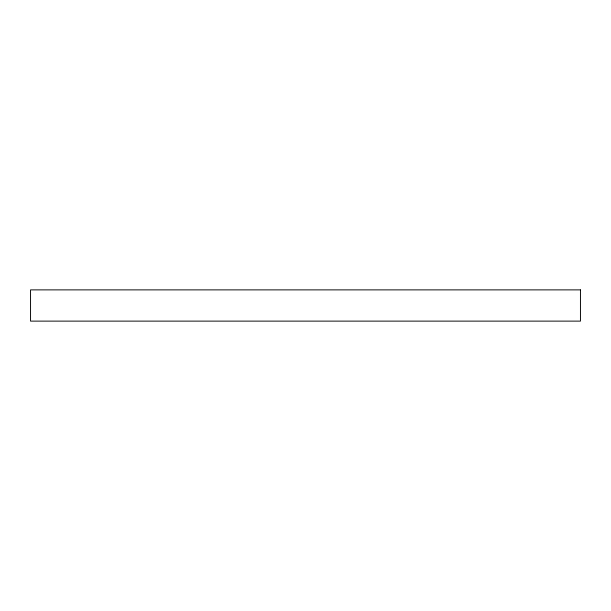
<?xml version="1.0" encoding="UTF-8"?>
<svg xmlns="http://www.w3.org/2000/svg" width="611" height="611" viewBox="0 0 611 611"><rect width="100%" height="100%" fill="white"/><g stroke="black" fill="none" stroke-linecap="round" stroke-linejoin="round"><path stroke-width="0.92" d="M580.45 289.881L30.55 289.881L30.55 321.119L580.45 321.119L580.45 289.881"/></g></svg>
